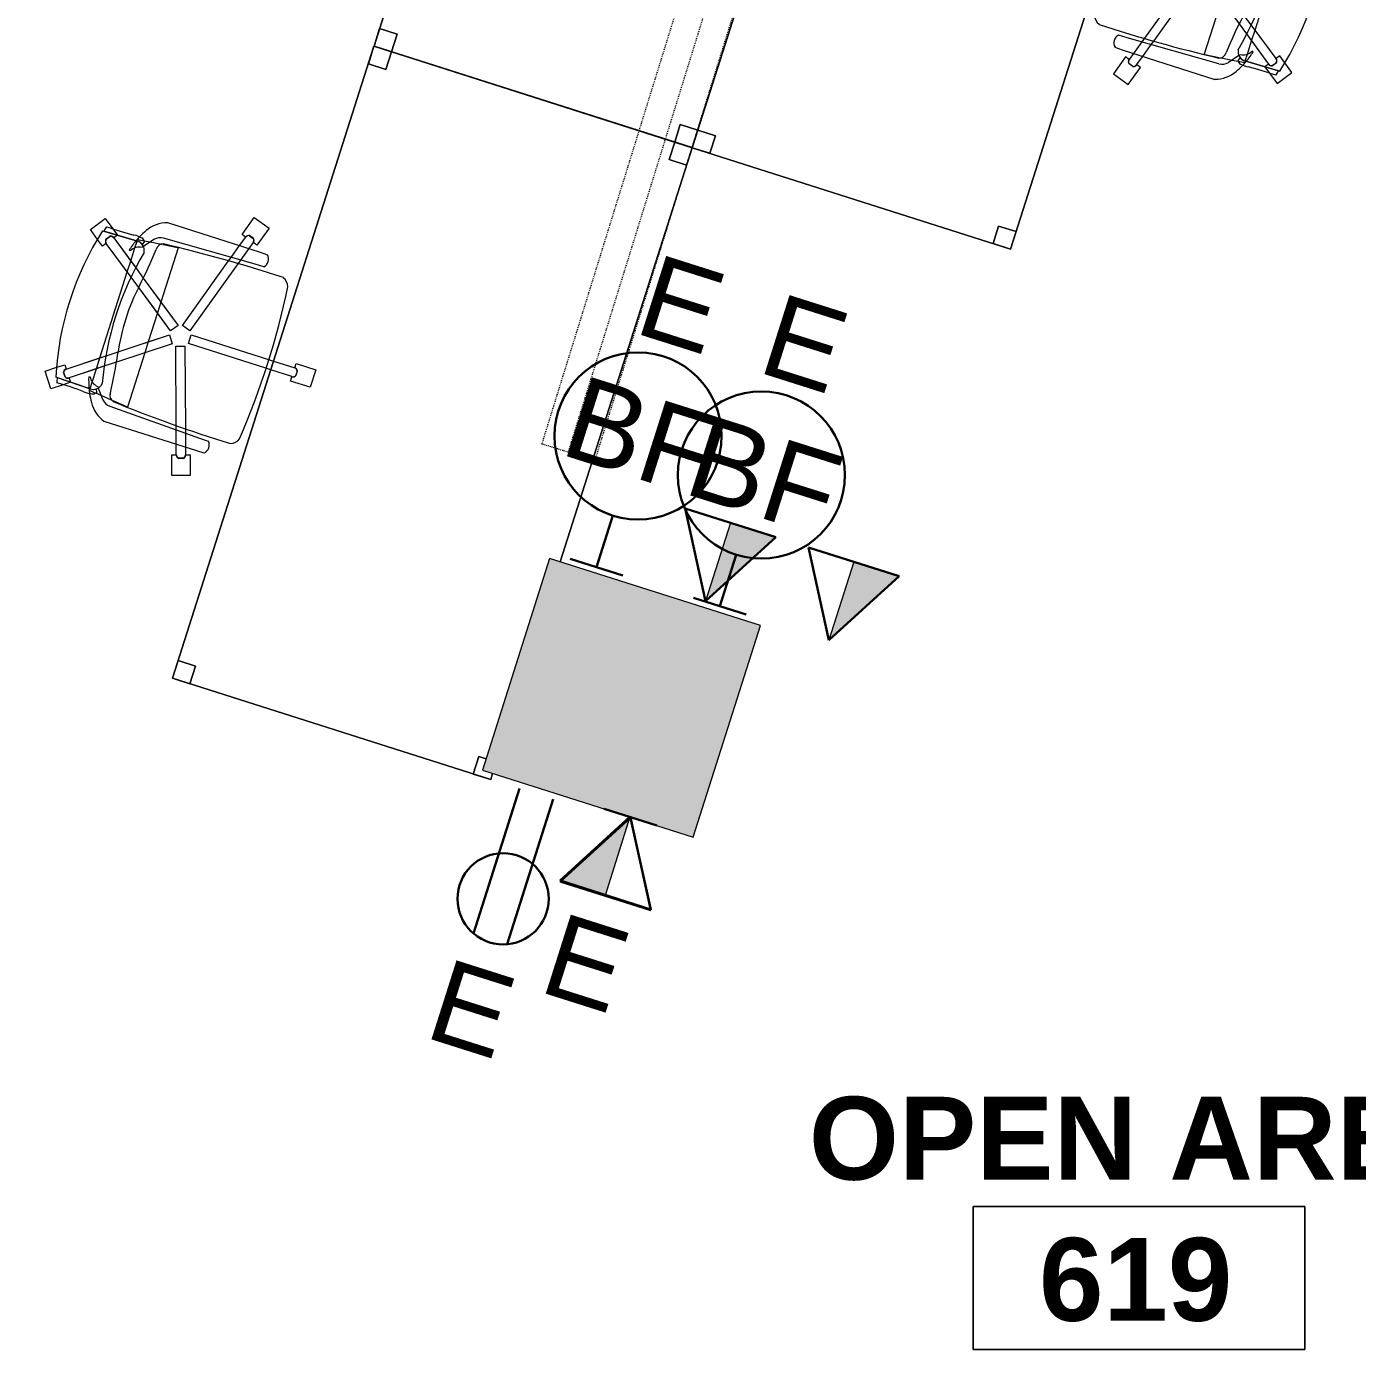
# Model space of a CAD drawing. Header units: inches. Extents: x 385 to 2249, y -1773 to -36.
# Drawn here: x 1867.7 to 2012.1, y -800.3 to -656.7 of the extents above; entities that cross this region are included whole.
import ezdxf

# ---------------------------------------------------------------- set-up
doc = ezdxf.new("R2010")
doc.units = ezdxf.units.IN
doc.header["$MEASUREMENT"] = 0
doc.linetypes.add('Dash 1_32_', pattern=[0.0625, 0.03125, -0.03125])
for name, color, linetype, lineweight in [('A-ANNO-NOTE', 131, 'Continuous', 30), ('A-AREA-IDEN', 2, 'Continuous', 9), ('A-COLS', 52, 'Continuous', 13), ('A-DETL', 90, 'Continuous', 9), ('I-FURN', 30, 'Continuous', 9)]:
    doc.layers.add(name, color=color, linetype=linetype, lineweight=lineweight)
doc.styles.add('Swis721 Lt BT', font='swissl.ttf', dxfattribs={"height": 9})
doc.styles.add('Swis721 Lt BT_B', font='', dxfattribs={"height": 9})
doc.styles.get('Swis721 Lt BT_B').set_extended_font_data('Swis721 Lt BT', bold=True)

# ---------------------------------------------------------------- blocks, each defined once
blk = doc.blocks.new('Columns 19 - Columns 4-5094956-Level 6 POWER _ SIGNAL')
at = {"layer": 'A-COLS', "lineweight": 9}
blk.add_hatch(color=7, dxfattribs=at).paths.add_polyline_path([(1401.62, -849.22), (1409.08, -826.28), (1386.23, -818.86), (1378.78, -841.8), (1401.51, -849.19)], flags=0)
at = {"layer": 'A-COLS', "color": 8, "lineweight": 20}
for p, q in [((1386.23, -818.86), (1378.78, -841.8)), ((1409.08, -826.28), (1386.23, -818.86)), ((1401.62, -849.22), (1409.08, -826.28)), ((1378.78, -841.8), (1401.62, -849.22))]:
    blk.add_line(p, q, dxfattribs=at)
blk = doc.blocks.new('Rectangular Table - Rectangular Table-V115-Level 6 POWER _ SIGNAL')
at = {"layer": 'I-FURN'}
for p, q in [((-34, 18.13), (-36, 18.13)), ((-36, 18.13), (-36, 16.13)), ((-36, 16.13), (-36, 18.13)), ((-36, 18.13), (-34, 18.13)), ((36, 18.13), (-36, 18.13)), ((-36, 18.13), (-36, -18.13)), ((-36, -18.13), (-36, 18.13)), ((-36, 18.13), (36, 18.13)), ((-34, 16.13), (-34, 18.13)), ((-34, 18.13), (-34, 16.13)), ((34, 18.13), (34, 16.13)), ((36, 18.13), (34, 18.13)), ((34, 18.13), (36, 18.13)), ((34, 16.13), (34, 18.13)), ((36, 16.13), (36, 18.13)), ((36, 18.13), (36, 16.13)), ((36, -18.13), (36, 18.13)), ((36, 18.13), (36, -18.13)), ((-36, 16.13), (-34, 16.13)), ((-34, 16.13), (-36, 16.13)), ((34, 16.13), (36, 16.13)), ((36, 16.13), (34, 16.13)), ((-34, -16.13), (-36, -16.13)), ((-36, -16.13), (-36, -18.13)), ((-36, -16.24), (-36, -16.13)), ((-36, -16.13), (-34, -16.13)), ((-36, -18.13), (-36, -16.24)), ((-34, -18.13), (-34, -16.13)), ((-34, -16.13), (-34, -18.13)), ((36, -16.13), (34, -16.13)), ((34, -16.13), (34, -18.13)), ((34, -18.13), (34, -16.13)), ((34, -16.13), (36, -16.13)), ((36, -18.13), (36, -16.13)), ((36, -16.13), (36, -18.13)), ((-36, -18.13), (-34, -18.13)), ((-34, -18.13), (-36, -18.13)), ((-36, -18.13), (36, -18.13)), ((36, -18.13), (-36, -18.13)), ((34, -18.13), (36, -18.13)), ((36, -18.13), (34, -18.13))]:
    blk.add_line(p, q, dxfattribs=at)
blk = doc.blocks.new('Rectangular Table - Rectangular Table-V116-Level 6 POWER _ SIGNAL')
at = {"layer": 'I-FURN'}
for p, q in [((-34, 18.13), (-36, 18.13)), ((-36, 18.13), (-36, 18.02)), ((-36, 18.02), (-36, 18.13)), ((-36, 18.13), (-34, 18.13)), ((36, 18.13), (-36, 18.13)), ((-36, 18.13), (-36, -18.13)), ((-36, 18.02), (-36, 18.13)), ((-36, 18.13), (36, 18.13)), ((-36, 18.02), (-36, 16.13)), ((-36, 16.13), (-36, 18.02)), ((-36, -18.13), (-36, 18.02)), ((-34, 16.13), (-34, 18.13)), ((-34, 18.13), (-34, 16.13)), ((34, 18.13), (34, 16.13)), ((36, 18.13), (34, 18.13)), ((34, 18.13), (36, 18.13)), ((34, 16.13), (34, 18.13)), ((36, 16.13), (36, 18.13)), ((36, 18.13), (36, 16.13)), ((36, -18.13), (36, 18.13)), ((36, 18.13), (36, -18.13)), ((-36, 16.13), (-34, 16.13)), ((-34, 16.13), (-36, 16.13)), ((34, 16.13), (36, 16.13)), ((36, 16.13), (34, 16.13)), ((-34, -16.13), (-36, -16.13)), ((-36, -16.13), (-36, -18.13)), ((-36, -16.24), (-36, -16.13)), ((-36, -16.13), (-34, -16.13)), ((-36, -18.13), (-36, -16.24)), ((-34, -18.13), (-34, -16.13)), ((-34, -16.13), (-34, -18.13)), ((36, -16.13), (34, -16.13)), ((34, -16.13), (34, -18.13)), ((34, -18.13), (34, -16.13)), ((34, -16.13), (36, -16.13)), ((36, -18.13), (36, -16.13)), ((36, -16.13), (36, -18.13)), ((-36, -18.13), (-34, -18.13)), ((-34, -18.13), (-36, -18.13)), ((-36, -18.13), (36, -18.13)), ((36, -18.13), (-36, -18.13)), ((34, -18.13), (36, -18.13)), ((36, -18.13), (34, -18.13))]:
    blk.add_line(p, q, dxfattribs=at)
blk = doc.blocks.new('F-Haworth_Chair_X99-Seminar - X99 Advanced Seminar Chair-V126-Level 6 POWER _ SIGNAL')
at = {"layer": 'I-FURN'}
for p, q in [((-8.08, 12.82), (-9.7, 11.65)), ((-8.08, 12.82), (-9.7, 11.65)), ((-9.7, 11.65), (-8.88, 10.52)), ((-9.7, 11.65), (-8.88, 10.52)), ((-7.29, 11.74), (-8.08, 12.82)), ((-7.29, 11.74), (-8.08, 12.82)), ((-6.76, 11), (-7.29, 11.74)), ((-6.76, 11), (-7.29, 11.74)), ((7.29, 11.74), (6.76, 11)), ((7.29, 11.74), (6.76, 11)), ((8.08, 12.82), (7.29, 11.74)), ((8.08, 12.82), (7.29, 11.74)), ((9.7, 11.65), (8.08, 12.82)), ((9.7, 11.65), (8.08, 12.82)), ((8.88, 10.52), (9.7, 11.65)), ((8.88, 10.52), (9.7, 11.65)), ((-8.88, 10.52), (-8.38, 9.83)), ((-8.88, 10.52), (-8.38, 9.83)), ((-8.34, 11.52), (-8.42, 7.57)), ((-8.42, 7.57), (-8.34, 11.37)), ((-8.38, 9.83), (-7.99, 10.11)), ((-8.38, 9.83), (-7.99, 10.11)), ((-8, 10.58), (-7.59, 10.88)), ((-8, 10.58), (-7.59, 10.88)), ((-7.59, 10.87), (-7.99, 10.57)), ((-7.59, 10.87), (-7.99, 10.57)), ((-7.97, 10.12), (-6.14, 7.6)), ((-7.97, 10.12), (-5.57, 6.82)), ((-4.9, 7.6), (-7.16, 10.71)), ((-4.47, 7.01), (-7.16, 10.71)), ((-7.15, 10.72), (-6.76, 11)), ((-7.15, 10.72), (-6.76, 11)), ((7.16, 10.71), (4.47, 7.01)), ((7.16, 10.71), (4.9, 7.6)), ((5.57, 6.82), (7.97, 10.12)), ((6.14, 7.6), (7.97, 10.12)), ((6.76, 11), (7.15, 10.72)), ((6.76, 11), (7.15, 10.72)), ((7.59, 10.88), (8, 10.58)), ((7.59, 10.88), (8, 10.58)), ((7.99, 10.57), (7.59, 10.87)), ((7.99, 10.57), (7.59, 10.87)), ((7.99, 10.11), (8.38, 9.83)), ((7.99, 10.11), (8.38, 9.83)), ((8.42, 7.57), (8.34, 11.52)), ((8.34, 11.37), (8.42, 7.57)), ((8.38, 9.83), (8.88, 10.52)), ((8.38, 9.83), (8.88, 10.52)), ((-8.62, 7.42), (-8.68, 6.91)), ((-8.6, 7.6), (-8.62, 7.43)), ((-8.49, 7.6), (-8.56, 7.6)), ((-7.65, 7.6), (-8.4, 7.6)), ((-6.14, 7.6), (-7.65, 7.6)), ((-7.18, 7.99), (-7.21, 8.13)), ((-4.9, 7.6), (-6.14, 7.6)), ((-6.14, 7.6), (-5.57, 6.82)), ((4.9, 7.6), (-4.9, 7.6)), ((-4.47, 7.01), (-4.9, 7.6)), ((4.9, 7.6), (4.47, 7.01)), ((6.14, 7.6), (4.9, 7.6)), ((5.57, 6.82), (6.14, 7.6)), ((7.65, 7.6), (6.14, 7.6)), ((7.21, 8.13), (7.18, 7.99)), ((8.4, 7.6), (7.65, 7.6)), ((8.56, 7.6), (8.49, 7.6)), ((8.62, 7.43), (8.6, 7.6)), ((8.68, 6.87), (8.62, 7.42)), ((-9.13, 5.92), (-8.07, 6.77)), ((-8.75, 6.22), (-8.88, 4.99)), ((-8.68, 6.87), (-8.75, 6.22)), ((-8.61, 6.81), (-8.23, 6.95)), ((-8.07, 6.77), (-7.95, 6.87)), ((-5.57, 6.82), (-4.79, 5.75)), ((-5.57, 6.82), (-4.79, 5.75)), ((-3.68, 5.91), (-4.47, 7.01)), ((-3.68, 5.91), (-4.47, 7.01)), ((-1.65, 3.12), (-3.68, 5.91)), ((-0.23, 1.17), (-3.68, 5.91)), ((3.68, 5.91), (0.23, 1.17)), ((3.68, 5.91), (1.65, 3.12)), ((4.47, 7.01), (3.68, 5.91)), ((4.47, 7.01), (3.68, 5.91)), ((4.79, 5.75), (5.57, 6.82)), ((4.79, 5.75), (5.57, 6.82)), ((7.95, 6.87), (8.07, 6.77)), ((8.07, 6.77), (9.13, 5.92)), ((8.23, 6.95), (8.61, 6.81)), ((8.75, 6.22), (8.68, 6.87)), ((8.88, 4.99), (8.75, 6.22)), ((-11.32, 5.06), (-11.32, -5.48)), ((-9.92, -5.36), (-9.57, 4.97)), ((-8.9, 4.8), (-9.07, 3.2)), ((-8.88, 4.99), (-8.89, 4.91)), ((-4.79, 5.75), (-2.89, 3.12)), ((-4.79, 5.75), (-1.04, 0.58)), ((1.04, 0.58), (4.79, 5.75)), ((2.89, 3.12), (4.79, 5.75)), ((8.89, 4.91), (8.88, 4.99)), ((9.07, 3.2), (8.9, 4.8)), ((9.57, 4.97), (9.92, -5.36)), ((11.32, -5.48), (11.32, 5.06)), ((-9.07, 3.2), (-9.07, 3.12)), ((-9.07, 3.12), (-2.89, 3.12)), ((-2.89, 3.12), (-1.65, 3.12)), ((-2.89, 3.12), (-1.04, 0.58)), ((-1.65, 3.12), (1.65, 3.12)), ((-0.23, 1.17), (-1.65, 3.12)), ((1.65, 3.12), (0.23, 1.17)), ((1.04, 0.58), (2.89, 3.12)), ((1.65, 3.12), (2.89, 3.12)), ((2.89, 3.12), (9.07, 3.12)), ((9.07, 3.12), (9.07, 3.2)), ((-1.18, 0.14), (-9.37, -2.52)), ((-1.18, 0.14), (-9.37, -2.52)), ((-0.87, -0.81), (-1.18, 0.14)), ((-0.87, -0.81), (-1.18, 0.14)), ((-1.04, 0.58), (-0.23, 1.17)), ((-1.04, 0.58), (-0.23, 1.17)), ((0.23, 1.17), (1.04, 0.58)), ((0.23, 1.17), (1.04, 0.58)), ((1.18, 0.14), (0.87, -0.81)), ((1.18, 0.14), (0.87, -0.81)), ((9.37, -2.52), (1.18, 0.14)), ((9.37, -2.52), (1.18, 0.14)), ((-9.38, -3.57), (-0.87, -0.81)), ((-9.38, -3.57), (-0.87, -0.81)), ((-0.5, -1.08), (-0.5, -9.91)), ((0.5, -1.08), (-0.5, -1.08)), ((-0.5, -1.08), (-0.5, -9.91)), ((0.5, -1.08), (-0.5, -1.08)), ((0.5, -9.91), (0.5, -1.08)), ((0.5, -9.91), (0.5, -1.08)), ((0.87, -0.81), (9.38, -3.57)), ((0.87, -0.81), (9.38, -3.57)), ((-9.83, -2.67), (-11.32, -3.15)), ((-9.83, -2.67), (-11.32, -3.15)), ((-9.37, -2.52), (-9.83, -2.67)), ((-9.37, -2.52), (-9.83, -2.67)), ((9.83, -2.67), (9.37, -2.52)), ((9.83, -2.67), (9.37, -2.52)), ((11.32, -3.15), (9.83, -2.67)), ((11.32, -3.15), (9.83, -2.67)), ((-12.55, -3.03), (-14.69, -3.72)), ((-12.55, -3.03), (-14.69, -3.72)), ((-14.69, -3.72), (-14.08, -5.62)), ((-14.69, -3.72), (-14.08, -5.62)), ((-12.53, -4.34), (-12.69, -3.85)), ((-12.53, -4.34), (-12.69, -3.85)), ((-12.68, -3.86), (-12.52, -4.33)), ((-12.68, -3.86), (-12.52, -4.33)), ((-12.4, -3.49), (-12.55, -3.03)), ((-12.4, -3.49), (-12.55, -3.03)), ((-11.32, -3.15), (-12.4, -3.5)), ((-11.32, -3.15), (-12.4, -3.5)), ((-12.09, -4.45), (-11.32, -4.21)), ((-12.09, -4.45), (-11.32, -4.21)), ((-11.32, -4.21), (-9.86, -3.73)), ((-11.32, -4.21), (-9.86, -3.73)), ((-9.86, -3.73), (-9.38, -3.57)), ((-9.86, -3.73), (-9.38, -3.57)), ((9.38, -3.57), (9.86, -3.73)), ((9.38, -3.57), (9.86, -3.73)), ((9.86, -3.73), (11.32, -4.21)), ((9.86, -3.73), (11.32, -4.21)), ((12.4, -3.5), (11.32, -3.15)), ((12.4, -3.5), (11.32, -3.15)), ((11.32, -4.21), (12.09, -4.45)), ((11.32, -4.21), (12.09, -4.45)), ((12.55, -3.03), (12.4, -3.49)), ((12.55, -3.03), (12.4, -3.49)), ((12.52, -4.33), (12.68, -3.86)), ((12.52, -4.33), (12.68, -3.86)), ((12.69, -3.85), (12.53, -4.34)), ((12.69, -3.85), (12.53, -4.34)), ((14.69, -3.72), (12.55, -3.03)), ((14.69, -3.72), (12.55, -3.03)), ((14.08, -5.62), (14.69, -3.72)), ((14.08, -5.62), (14.69, -3.72)), ((-14.08, -5.62), (-11.94, -4.93)), ((-14.08, -5.62), (-11.94, -4.93)), ((-11.94, -4.93), (-12.09, -4.47)), ((-11.94, -4.93), (-12.09, -4.47)), ((-11.32, -5.48), (-11.3, -6.32)), ((-9.92, -6.36), (-9.92, -5.36)), ((9.92, -5.36), (9.92, -6.36)), ((11.3, -6.32), (11.32, -5.48)), ((12.09, -4.47), (11.94, -4.93)), ((12.09, -4.47), (11.94, -4.93)), ((11.94, -4.93), (14.08, -5.62)), ((11.94, -4.93), (14.08, -5.62)), ((-0.5, -9.91), (-0.5, -10.46)), ((-0.5, -9.91), (-0.5, -10.46)), ((0.5, -10.46), (0.5, -9.91)), ((0.5, -10.46), (0.5, -9.91)), ((-0.5, -10.46), (-0.5, -12.88)), ((-0.5, -10.46), (-0.5, -12.88)), ((0.5, -12.88), (0.5, -10.46)), ((0.5, -12.88), (0.5, -10.46)), ((-0.52, -12.88), (-1, -12.88)), ((-1, -12.88), (-1, -15.13)), ((-0.52, -12.88), (-1, -12.88)), ((-1, -12.88), (-1, -15.13)), ((1, -12.88), (0.52, -12.88)), ((1, -12.88), (0.52, -12.88)), ((1, -15.13), (1, -12.88)), ((1, -15.13), (1, -12.88)), ((0.26, -13.26), (-0.26, -13.26)), ((0.26, -13.26), (-0.26, -13.26)), ((-0.25, -13.25), (0.25, -13.25)), ((-0.25, -13.25), (0.25, -13.25)), ((-1, -15.13), (1, -15.13)), ((-1, -15.13), (1, -15.13))]:
    blk.add_line(p, q, dxfattribs=at)
for centre, radius, start, end in [((0, -20.29), 32.89, 75.3075, 104.696), ((-36.06, 10.03), 27.2, 355.9857, 2.5118), ((0, -20.73), 33.17, 104.5766, 105.5522), ((-7.66, 10.36), 0.407, 147.1651, 216.8349), ((-7.66, 10.36), 0.407, 161.0991, 216.8349), ((-7.66, 10.36), 0.407, 147.1651, 161.0991), ((-7.64, 10.36), 0.406, 148.6199, 216), ((-7.64, 10.36), 0.406, 148.6199, 216), ((-7.48, 10.49), 0.407, 63.033, 104.8349), ((-7.48, 10.49), 0.407, 35.1651, 104.8349), ((-7.49, 10.47), 0.406, 36, 103.3801), ((-7.49, 10.47), 0.406, 36, 103.3801), ((-7.48, 10.49), 0.407, 49.0991, 63.033), ((-7.48, 10.49), 0.407, 35.1651, 49.0991), ((7.48, 10.49), 0.407, 75.1651, 144.8349), ((7.48, 10.49), 0.407, 130.9009, 144.8349), ((7.49, 10.47), 0.406, 76.6199, 144), ((7.49, 10.47), 0.406, 130.524, 144), ((7.48, 10.49), 0.407, 116.967, 130.9009), ((7.49, 10.47), 0.406, 117.0479, 130.524), ((7.48, 10.49), 0.407, 75.1651, 116.967), ((7.49, 10.47), 0.406, 76.6199, 117.0479), ((7.64, 10.36), 0.406, 324, 31.3801), ((7.64, 10.36), 0.406, 324, 17.9041), ((7.66, 10.36), 0.407, 323.1651, 32.8349), ((7.66, 10.36), 0.407, 323.1651, 32.8349), ((7.64, 10.36), 0.406, 17.9041, 31.3801), ((0, -20.73), 33.17, 74.4478, 75.4234), ((36.06, 10.03), 27.2, 177.4882, 184.0143), ((-4.71, -1.15), 9.61, 116.0036, 121.9522), ((-5.2, 7.86), 3.74, 175.9857, 189.9064), ((-4.71, -1.15), 9.61, 113.5094, 116.0036), ((-4.71, -1.15), 9.61, 112.927, 113.3607), ((-4.71, -1.15), 9.61, 105.0666, 112.7369), ((-7.37, 7.55), 1.05, 178.8214, 214.7998), ((-7.37, 7.55), 1.05, 178.8214, 264.0446), ((-6.55, 6.76), 1.38, 147.5752, 174.9122), ((-6.55, 6.76), 1.38, 117.0503, 145.9813), ((0, -26.49), 33.83, 77.2285, 102.7715), ((6.55, 6.76), 1.38, 34.0187, 62.9497), ((4.71, -1.15), 9.61, 67.2631, 74.9334), ((7.37, 7.55), 1.05, 275.9554, 1.1786), ((6.55, 6.76), 1.38, 5.0878, 32.4248), ((7.37, 7.55), 1.05, 325.2002, 1.1786), ((4.71, -1.15), 9.61, 66.6393, 67.073), ((4.71, -1.15), 9.61, 63.9964, 66.4906), ((5.2, 7.86), 3.74, 350.0936, 4.0143), ((4.71, -1.15), 9.61, 58.0478, 63.9964), ((-7.87, 3.92), 3.63, 121.9522, 161.8211), ((-8.18, 4.9), 1.39, 132.8922, 177.1987), ((-8.28, 7.33), 0.613, 189.9064, 237.4573), ((-11.32, 48.08), 42.84, 274.2301, 280.0233), ((0, -15.97), 22.19, 79.9767, 100.0233), ((11.32, 48.08), 42.84, 259.9767, 265.7699), ((8.28, 7.33), 0.613, 302.5427, 350.0936), ((8.18, 4.9), 1.39, 2.8013, 47.1078), ((7.87, 3.92), 3.63, 18.1789, 58.0478), ((144.06, -7.32), 153.52, 175.4787, 180.5251), ((-8.24, 4.59), 0.763, 84.2338, 165.7662), ((8.24, 4.59), 0.763, 14.2338, 95.7662), ((-144.06, -7.32), 153.52, 359.4749, 4.5213), ((-12.28, -3.88), 0.407, 107.1651, 176.8349), ((-12.28, -3.88), 0.407, 107.1651, 176.8349), ((-12.27, -3.89), 0.406, 108, 175.3801), ((-12.27, -3.89), 0.406, 161.9041, 175.3801), ((-12.27, -3.89), 0.406, 121.476, 161.9041), ((-12.22, -4.07), 0.406, 220.6199, 274.524), ((-12.22, -4.07), 0.406, 220.6199, 288), ((-12.27, -3.89), 0.406, 108, 121.476), ((12.22, -4.07), 0.406, 252, 319.3801), ((12.28, -3.88), 0.407, 3.1651, 72.8349), ((12.28, -3.88), 0.407, 3.1651, 72.8349), ((12.27, -3.89), 0.406, 45.0479, 72), ((12.27, -3.89), 0.406, 4.6199, 72), ((12.22, -4.07), 0.406, 305.9041, 319.3801), ((12.27, -3.89), 0.406, 4.6199, 45.0479), ((-12.22, -4.09), 0.407, 219.1651, 288.8349), ((-12.22, -4.09), 0.407, 219.1651, 288.8349), ((-12.22, -4.07), 0.406, 274.524, 288), ((12.22, -4.09), 0.407, 251.1651, 320.8349), ((12.22, -4.09), 0.407, 251.1651, 320.8349), ((12.22, -4.07), 0.406, 252, 265.476), ((12.22, -4.07), 0.406, 265.476, 305.9041), ((-10.58, -5.68), 0.956, 221.8901, 314.1099), ((10.58, -5.68), 0.956, 225.8901, 318.1099), ((-8.21, -8.28), 1.31, 200.0433, 249.9567), ((0, 75.01), 84.96, 264.1475, 275.8525), ((8.21, -8.28), 1.31, 290.0433, 339.9567), ((-0.11, -12.88), 0.407, 179.1651, 248.8349), ((-0.11, -12.88), 0.407, 179.1651, 248.8349), ((-0.09, -12.88), 0.406, 180, 193.476), ((-0.09, -12.88), 0.406, 180, 247.3801), ((-0.09, -12.88), 0.406, 193.476, 233.9041), ((0.09, -12.88), 0.406, 292.6199, 360), ((0.11, -12.88), 0.407, 291.1651, 0.8349), ((0.11, -12.88), 0.407, 291.1651, 0.8349), ((0.09, -12.88), 0.406, 306.0959, 346.524), ((0.09, -12.88), 0.406, 346.524, 360), ((-0.09, -12.88), 0.406, 233.9041, 247.3801), ((0.09, -12.88), 0.406, 292.6199, 306.0959)]:
    blk.add_arc(centre, radius, start, end, dxfattribs=at)
blk = doc.blocks.new('Rectangular Table - Rectangular Table-V127-Level 6 POWER _ SIGNAL')
at = {"layer": 'I-FURN'}
for p, q in [((-34, 18.13), (-36, 18.13)), ((-36, 18.13), (-36, 16.13)), ((-36, 16.13), (-36, 18.13)), ((-36, 18.13), (-34, 18.13)), ((11.19, 18.13), (-36, 18.13)), ((-36, 18.13), (-36, -18.13)), ((-36, -18.13), (-36, 18.13)), ((-36, 18.13), (11.19, 18.13)), ((-34, 16.13), (-34, 18.13)), ((-34, 18.13), (-34, 16.13)), ((36, 18.13), (35.31, 18.13)), ((35.31, 18.13), (36, 18.13)), ((36, 18.13), (35.31, 18.13)), ((35.31, 18.13), (36, 18.13)), ((36, 16.13), (36, 18.13)), ((36, 18.13), (36, 16.13)), ((36, -18.13), (36, 18.13)), ((36, 18.13), (36, -18.13)), ((-36, 16.13), (-34, 16.13)), ((-34, 16.13), (-36, 16.13)), ((34, 16.96), (34, 16.13)), ((34, 16.13), (34, 16.96)), ((34, 16.13), (36, 16.13)), ((36, 16.13), (34, 16.13)), ((-34, -16.13), (-36, -16.13)), ((-36, -16.13), (-36, -18.13)), ((-36, -18.13), (-36, -16.13)), ((-36, -16.13), (-34, -16.13)), ((-34, -18.13), (-34, -16.13)), ((-34, -16.13), (-34, -18.13)), ((36, -16.13), (34, -16.13)), ((34, -16.13), (34, -18.13)), ((34, -18.13), (34, -16.13)), ((34, -16.13), (36, -16.13)), ((36, -18.13), (36, -16.13)), ((36, -16.13), (36, -18.13)), ((-36, -18.13), (-34, -18.13)), ((-34, -18.13), (-36, -18.13)), ((-36, -18.13), (36, -18.13)), ((36, -18.13), (-36, -18.13)), ((34, -18.13), (36, -18.13)), ((36, -18.13), (34, -18.13))]:
    blk.add_line(p, q, dxfattribs=at)
blk = doc.blocks.new('F-Haworth_Chair_X99-Seminar - X99 Advanced Seminar Chair-V128-Level 6 POWER _ SIGNAL')
at = {"layer": 'I-FURN'}
for p, q in [((-1, 15.13), (1, 15.13)), ((-1, 12.88), (-1, 15.13)), ((-1, 15.13), (1, 15.13)), ((-1, 12.88), (-1, 15.13)), ((1, 15.13), (1, 12.88)), ((1, 15.13), (1, 12.88)), ((0.26, 13.26), (-0.26, 13.26)), ((0.26, 13.26), (-0.26, 13.26)), ((-0.25, 13.25), (0.25, 13.25)), ((-0.25, 13.25), (0.25, 13.25)), ((-0.52, 12.88), (-1, 12.88)), ((-0.52, 12.88), (-1, 12.88)), ((-0.5, 10.46), (-0.5, 12.88)), ((-0.5, 10.46), (-0.5, 12.88)), ((0.5, 12.88), (0.5, 10.46)), ((0.5, 12.88), (0.5, 10.46)), ((1, 12.88), (0.52, 12.88)), ((1, 12.88), (0.52, 12.88)), ((-0.5, 9.91), (-0.5, 10.46)), ((-0.5, 9.91), (-0.5, 10.46)), ((0.5, 10.46), (0.5, 9.91)), ((0.5, 10.46), (0.5, 9.91)), ((-0.5, 1.08), (-0.5, 9.91)), ((-0.5, 1.08), (-0.5, 9.91)), ((0.5, 9.91), (0.5, 1.08)), ((0.5, 9.91), (0.5, 1.08)), ((-11.32, 5.48), (-11.3, 6.32)), ((-9.92, 6.36), (-9.92, 5.36)), ((9.92, 5.36), (9.92, 6.36)), ((11.3, 6.32), (11.32, 5.48)), ((-14.69, 3.72), (-14.08, 5.62)), ((-14.69, 3.72), (-14.08, 5.62)), ((-14.08, 5.62), (-11.94, 4.93)), ((-14.08, 5.62), (-11.94, 4.93)), ((-12.53, 4.34), (-12.69, 3.85)), ((-12.53, 4.34), (-12.69, 3.85)), ((-11.94, 4.93), (-12.09, 4.47)), ((-11.94, 4.93), (-12.09, 4.47)), ((-12.09, 4.45), (-11.32, 4.21)), ((-12.09, 4.45), (-11.32, 4.21)), ((-11.32, -5.06), (-11.32, 5.48)), ((-9.92, 5.36), (-9.57, -4.97)), ((9.57, -4.97), (9.92, 5.36)), ((11.32, 5.48), (11.32, -5.06)), ((11.32, 4.21), (12.09, 4.45)), ((11.32, 4.21), (12.09, 4.45)), ((11.94, 4.93), (14.08, 5.62)), ((11.94, 4.93), (14.08, 5.62)), ((12.09, 4.47), (11.94, 4.93)), ((12.09, 4.47), (11.94, 4.93)), ((12.69, 3.85), (12.53, 4.34)), ((12.69, 3.85), (12.53, 4.34)), ((14.08, 5.62), (14.69, 3.72)), ((14.08, 5.62), (14.69, 3.72)), ((-12.55, 3.03), (-14.69, 3.72)), ((-12.55, 3.03), (-14.69, 3.72)), ((-12.68, 3.86), (-12.52, 4.33)), ((-12.68, 3.86), (-12.52, 4.33)), ((-12.4, 3.49), (-12.55, 3.03)), ((-12.4, 3.49), (-12.55, 3.03)), ((-11.32, 3.15), (-12.4, 3.5)), ((-11.32, 3.15), (-12.4, 3.5)), ((-11.32, 4.21), (-9.86, 3.73)), ((-11.32, 4.21), (-9.86, 3.73)), ((-9.83, 2.67), (-11.32, 3.15)), ((-9.83, 2.67), (-11.32, 3.15)), ((-9.86, 3.73), (-9.38, 3.57)), ((-9.86, 3.73), (-9.38, 3.57)), ((-9.38, 3.57), (-0.87, 0.81)), ((-9.38, 3.57), (-0.87, 0.81)), ((0.87, 0.81), (9.38, 3.57)), ((0.87, 0.81), (9.38, 3.57)), ((9.38, 3.57), (9.86, 3.73)), ((9.38, 3.57), (9.86, 3.73)), ((11.32, 3.15), (9.83, 2.67)), ((11.32, 3.15), (9.83, 2.67)), ((9.86, 3.73), (11.32, 4.21)), ((9.86, 3.73), (11.32, 4.21)), ((12.4, 3.5), (11.32, 3.15)), ((12.4, 3.5), (11.32, 3.15)), ((12.55, 3.03), (12.4, 3.49)), ((12.55, 3.03), (12.4, 3.49)), ((12.52, 4.33), (12.68, 3.86)), ((12.52, 4.33), (12.68, 3.86)), ((14.69, 3.72), (12.55, 3.03)), ((14.69, 3.72), (12.55, 3.03)), ((-9.37, 2.52), (-9.83, 2.67)), ((-9.37, 2.52), (-9.83, 2.67)), ((-1.18, -0.14), (-9.37, 2.52)), ((-1.18, -0.14), (-9.37, 2.52)), ((9.37, 2.52), (1.18, -0.14)), ((9.37, 2.52), (1.18, -0.14)), ((9.83, 2.67), (9.37, 2.52)), ((9.83, 2.67), (9.37, 2.52)), ((-0.87, 0.81), (-1.18, -0.14)), ((-0.87, 0.81), (-1.18, -0.14)), ((0.5, 1.08), (-0.5, 1.08)), ((0.5, 1.08), (-0.5, 1.08)), ((1.18, -0.14), (0.87, 0.81)), ((1.18, -0.14), (0.87, 0.81)), ((-4.79, -5.75), (-1.04, -0.58)), ((-0.23, -1.17), (-3.68, -5.91)), ((-2.89, -3.12), (-1.04, -0.58)), ((-0.23, -1.17), (-1.65, -3.12)), ((-1.04, -0.58), (-0.23, -1.17)), ((-1.04, -0.58), (-0.23, -1.17)), ((0.23, -1.17), (1.04, -0.58)), ((0.23, -1.17), (1.04, -0.58)), ((1.65, -3.12), (0.23, -1.17)), ((3.68, -5.91), (0.23, -1.17)), ((1.04, -0.58), (2.89, -3.12)), ((1.04, -0.58), (4.79, -5.75)), ((-9.07, -3.12), (-2.89, -3.12)), ((-9.07, -3.2), (-9.07, -3.12)), ((-8.9, -4.8), (-9.07, -3.2)), ((-4.79, -5.75), (-2.89, -3.12)), ((-1.65, -3.12), (-3.68, -5.91)), ((-2.89, -3.12), (-1.65, -3.12)), ((-1.65, -3.12), (1.65, -3.12)), ((1.65, -3.12), (2.89, -3.12)), ((3.68, -5.91), (1.65, -3.12)), ((2.89, -3.12), (9.07, -3.12)), ((2.89, -3.12), (4.79, -5.75)), ((9.07, -3.2), (8.9, -4.8)), ((9.07, -3.12), (9.07, -3.2)), ((-8.88, -4.99), (-8.89, -4.91)), ((-8.75, -6.22), (-8.88, -4.99)), ((-5.57, -6.82), (-4.79, -5.75)), ((-5.57, -6.82), (-4.79, -5.75)), ((4.79, -5.75), (5.57, -6.82)), ((4.79, -5.75), (5.57, -6.82)), ((8.88, -4.99), (8.75, -6.22)), ((8.89, -4.91), (8.88, -4.99)), ((-9.13, -5.92), (-8.07, -6.77)), ((-8.68, -6.87), (-8.75, -6.22)), ((-8.62, -7.42), (-8.68, -6.87)), ((-8.61, -6.81), (-8.23, -6.95)), ((-8.07, -6.77), (-7.95, -6.87)), ((-7.97, -10.12), (-5.57, -6.82)), ((-4.47, -7.01), (-7.16, -10.71)), ((-6.14, -7.6), (-5.57, -6.82)), ((-4.47, -7.01), (-4.9, -7.6)), ((-3.68, -5.91), (-4.47, -7.01)), ((-3.68, -5.91), (-4.47, -7.01)), ((4.47, -7.01), (3.68, -5.91)), ((4.47, -7.01), (3.68, -5.91)), ((4.9, -7.6), (4.47, -7.01)), ((7.16, -10.71), (4.47, -7.01)), ((5.57, -6.82), (6.14, -7.6)), ((5.57, -6.82), (7.97, -10.12)), ((7.95, -6.87), (8.07, -6.77)), ((8.07, -6.77), (9.13, -5.92)), ((8.23, -6.95), (8.61, -6.81)), ((8.68, -6.91), (8.62, -7.42)), ((8.75, -6.22), (8.68, -6.87)), ((-8.6, -7.6), (-8.62, -7.43)), ((-8.49, -7.6), (-8.56, -7.6)), ((-8.42, -7.57), (-8.34, -11.37)), ((-8.34, -11.52), (-8.42, -7.57)), ((-7.65, -7.6), (-8.4, -7.6)), ((-7.97, -10.12), (-6.14, -7.6)), ((-6.14, -7.6), (-7.65, -7.6)), ((-7.18, -7.99), (-7.21, -8.13)), ((-4.9, -7.6), (-7.16, -10.71)), ((-4.9, -7.6), (-6.14, -7.6)), ((4.9, -7.6), (-4.9, -7.6)), ((6.14, -7.6), (4.9, -7.6)), ((7.16, -10.71), (4.9, -7.6)), ((7.65, -7.6), (6.14, -7.6)), ((6.14, -7.6), (7.97, -10.12)), ((7.21, -8.13), (7.18, -7.99)), ((8.4, -7.6), (7.65, -7.6)), ((8.34, -11.37), (8.42, -7.57)), ((8.42, -7.57), (8.34, -11.52)), ((8.56, -7.6), (8.49, -7.6)), ((8.62, -7.43), (8.6, -7.6)), ((-8.88, -10.52), (-8.38, -9.83)), ((-8.88, -10.52), (-8.38, -9.83)), ((-8.38, -9.83), (-7.99, -10.11)), ((-8.38, -9.83), (-7.99, -10.11)), ((7.99, -10.11), (8.38, -9.83)), ((7.99, -10.11), (8.38, -9.83)), ((8.38, -9.83), (8.88, -10.52)), ((8.38, -9.83), (8.88, -10.52)), ((-9.7, -11.65), (-8.88, -10.52)), ((-9.7, -11.65), (-8.88, -10.52)), ((-8, -10.58), (-7.59, -10.88)), ((-8, -10.58), (-7.59, -10.88)), ((-7.59, -10.87), (-7.99, -10.57)), ((-7.59, -10.87), (-7.99, -10.57)), ((-6.76, -11), (-7.29, -11.74)), ((-6.76, -11), (-7.29, -11.74)), ((-7.15, -10.72), (-6.76, -11)), ((-7.15, -10.72), (-6.76, -11)), ((6.76, -11), (7.15, -10.72)), ((6.76, -11), (7.15, -10.72)), ((7.29, -11.74), (6.76, -11)), ((7.29, -11.74), (6.76, -11)), ((7.99, -10.57), (7.59, -10.87)), ((7.99, -10.57), (7.59, -10.87)), ((7.59, -10.88), (8, -10.58)), ((7.59, -10.88), (8, -10.58)), ((8.88, -10.52), (9.7, -11.65)), ((8.88, -10.52), (9.7, -11.65)), ((-8.08, -12.82), (-9.7, -11.65)), ((-8.08, -12.82), (-9.7, -11.65)), ((-7.29, -11.74), (-8.08, -12.82)), ((-7.29, -11.74), (-8.08, -12.82)), ((8.08, -12.82), (7.29, -11.74)), ((8.08, -12.82), (7.29, -11.74)), ((9.7, -11.65), (8.08, -12.82)), ((9.7, -11.65), (8.08, -12.82))]:
    blk.add_line(p, q, dxfattribs=at)
for centre, radius, start, end in [((-0.11, 12.88), 0.407, 111.1651, 180.8349), ((-0.11, 12.88), 0.407, 152.967, 166.9009), ((-0.09, 12.88), 0.406, 112.6199, 180), ((-0.09, 12.88), 0.406, 126.0959, 166.524), ((-0.11, 12.88), 0.407, 139.033, 152.967), ((-0.11, 12.88), 0.407, 111.1651, 139.033), ((-0.09, 12.88), 0.406, 112.6199, 126.0959), ((0.09, 12.88), 0.406, 53.9041, 67.3801), ((0.09, 12.88), 0.406, 0, 67.3801), ((0.11, 12.88), 0.407, 27.033, 68.8349), ((0.11, 12.88), 0.407, 359.1651, 68.8349), ((0.09, 12.88), 0.406, 0, 53.9041), ((0.11, 12.88), 0.407, 13.0991, 27.033), ((-0.11, 12.88), 0.407, 166.9009, 180.8349), ((-0.09, 12.88), 0.406, 166.524, 180), ((0.11, 12.88), 0.407, 359.1651, 13.0991), ((-8.21, 8.28), 1.31, 110.0433, 159.9567), ((144.06, 7.32), 153.52, 179.4749, 184.5213), ((0, -75.01), 84.96, 84.1475, 95.8525), ((8.21, 8.28), 1.31, 20.0433, 69.9567), ((-144.06, 7.32), 153.52, 355.4787, 0.5251), ((-10.58, 5.68), 0.956, 45.8901, 138.1099), ((10.58, 5.68), 0.956, 41.8901, 134.1099), ((-12.22, 4.09), 0.407, 71.1651, 140.8349), ((-12.22, 4.09), 0.407, 71.1651, 140.8349), ((-12.22, 4.07), 0.406, 85.476, 139.3801), ((-12.22, 4.07), 0.406, 72, 139.3801), ((-12.22, 4.07), 0.406, 72, 85.476), ((12.22, 4.09), 0.407, 39.1651, 108.8349), ((12.22, 4.09), 0.407, 39.1651, 108.8349), ((12.22, 4.07), 0.406, 81.0479, 108), ((12.22, 4.07), 0.406, 40.6199, 108), ((12.22, 4.07), 0.406, 40.6199, 81.0479), ((-12.28, 3.88), 0.407, 183.1651, 252.8349), ((-12.28, 3.88), 0.407, 183.1651, 252.8349), ((-12.27, 3.89), 0.406, 184.6199, 198.0959), ((-12.27, 3.89), 0.406, 184.6199, 252), ((-12.27, 3.89), 0.406, 198.0959, 238.524), ((-12.27, 3.89), 0.406, 238.524, 252), ((12.27, 3.89), 0.406, 288, 355.3801), ((12.28, 3.88), 0.407, 287.1651, 356.8349), ((12.28, 3.88), 0.407, 287.1651, 356.8349), ((12.27, 3.89), 0.406, 288, 341.9041), ((12.27, 3.89), 0.406, 341.9041, 355.3801), ((-7.87, -3.92), 3.63, 198.1789, 238.0478), ((-8.18, -4.9), 1.39, 182.8013, 227.1078), ((-8.24, -4.59), 0.763, 194.2338, 275.7662), ((-11.32, -48.08), 42.84, 79.9767, 85.7699), ((11.32, -48.08), 42.84, 94.2301, 100.0233), ((8.24, -4.59), 0.763, 264.2338, 345.7662), ((8.18, -4.9), 1.39, 312.8922, 357.1987), ((7.87, -3.92), 3.63, 301.9522, 341.8211), ((-4.71, 1.15), 9.61, 238.0478, 243.9964), ((-5.2, -7.86), 3.74, 170.0936, 184.0143), ((-8.28, -7.33), 0.613, 122.5427, 170.0936), ((-7.37, -7.55), 1.05, 95.9554, 181.1786), ((-7.37, -7.55), 1.05, 145.2002, 181.1786), ((-6.55, -6.76), 1.38, 185.0878, 212.4248), ((0, 26.49), 33.83, 257.2285, 282.7715), ((0, 15.97), 22.19, 259.9767, 280.0233), ((7.37, -7.55), 1.05, 358.8214, 84.0446), ((6.55, -6.76), 1.38, 327.5752, 354.9122), ((7.37, -7.55), 1.05, 358.8214, 34.7998), ((8.28, -7.33), 0.613, 9.9064, 57.4573), ((5.2, -7.86), 3.74, 355.9857, 9.9064), ((4.71, 1.15), 9.61, 296.0036, 301.9522), ((-36.06, -10.03), 27.2, 357.4882, 4.0143), ((-4.71, 1.15), 9.61, 243.9964, 246.4906), ((-4.71, 1.15), 9.61, 246.6393, 247.073), ((-4.71, 1.15), 9.61, 247.2631, 254.9334), ((-6.55, -6.76), 1.38, 214.0187, 242.9497), ((6.55, -6.76), 1.38, 297.0503, 325.9813), ((4.71, 1.15), 9.61, 285.0666, 292.7369), ((4.71, 1.15), 9.61, 292.927, 293.3607), ((4.71, 1.15), 9.61, 293.5094, 296.0036), ((36.06, -10.03), 27.2, 175.9857, 182.5118), ((0, 20.73), 33.17, 254.4478, 255.4234), ((0, 20.29), 32.89, 255.304, 284.6925), ((-7.66, -10.36), 0.407, 143.1651, 198.9009), ((-7.66, -10.36), 0.407, 143.1651, 212.8349), ((-7.64, -10.36), 0.406, 144, 211.3801), ((-7.64, -10.36), 0.406, 144, 211.3801), ((-7.66, -10.36), 0.407, 198.9009, 212.8349), ((-7.49, -10.47), 0.406, 256.6199, 324), ((-7.48, -10.49), 0.407, 255.1651, 324.8349), ((-7.48, -10.49), 0.407, 255.1651, 324.8349), ((-7.49, -10.47), 0.406, 256.6199, 297.0479), ((-7.49, -10.47), 0.406, 297.0479, 324), ((7.48, -10.49), 0.407, 215.1651, 284.8349), ((7.48, -10.49), 0.407, 215.1651, 284.8349), ((7.49, -10.47), 0.406, 216, 256.4281), ((7.49, -10.47), 0.406, 216, 283.3801), ((7.49, -10.47), 0.406, 256.4281, 283.3801), ((7.64, -10.36), 0.406, 328.6199, 36), ((7.64, -10.36), 0.406, 328.6199, 36), ((7.66, -10.36), 0.407, 327.1651, 36.8349), ((7.66, -10.36), 0.407, 327.1651, 36.8349), ((0, 20.73), 33.17, 284.5766, 285.5522)]:
    blk.add_arc(centre, radius, start, end, dxfattribs=at)
blk = doc.blocks.new('Room Tag - Room Name and Number-3379422-Level 6 POWER _ SIGNAL')
at = {"layer": 'A-AREA-IDEN'}
for p, q in [((-0.1881, -0.1636), (-0.1881, -0.0018)), ((-0.1881, -0.0018), (0.1869, -0.0018)), ((0.1869, -0.0018), (-0.1881, -0.0018)), ((-0.1881, -0.0018), (-0.1881, -0.1636)), ((0.1869, -0.0018), (0.1869, -0.1636)), ((0.1869, -0.1636), (0.1869, -0.0018)), ((0.1869, -0.1636), (-0.1881, -0.1636)), ((-0.1881, -0.1636), (0.1869, -0.1636))]:
    blk.add_line(p, q, dxfattribs=at)

msp = doc.modelspace()

# ---------------------------------------------------------------- hatches: boundary and pattern name
at = {"layer": 'A-ANNO-NOTE', "lineweight": 9}
for points in [[(1941.39, -719.07), (1949.01, -712.11), (1944.09, -710.55), (1941.59, -718.44)], [(1954.78, -723.31), (1962.4, -716.36), (1957.48, -714.8)], [(1930.52, -750.96), (1933.22, -742.45), (1925.6, -749.4)]]:
    msp.add_hatch(color=256, dxfattribs=at).paths.add_polyline_path(points, flags=0)

# ---------------------------------------------------------------- linework, layer by layer
at = {"layer": 'A-ANNO-NOTE'}
for p, q in [((1941.39, -719.07), (1939.18, -708.99)), ((1939.18, -708.99), (1949.01, -712.11)), ((1929.55, -715.36), (1931.32, -709.78)), ((1941.39, -719.07), (1949.01, -712.11)), ((1954.78, -723.31), (1952.57, -713.24)), ((1952.57, -713.24), (1962.4, -716.36)), ((1932.41, -716.27), (1926.69, -714.46)), ((1942.94, -719.61), (1944.71, -714.03)), ((1954.78, -723.31), (1962.4, -716.36)), ((1945.8, -720.52), (1940.08, -718.71)), ((1921.2, -739.39), (1916.2, -755.14)), ((1924.85, -740.55), (1919.85, -756.3)), ((1924.85, -740.55), (1919.85, -756.3)), ((1930.37, -741.62), (1936.09, -743.43)), ((1933.22, -742.45), (1925.6, -749.4)), ((1933.23, -742.53), (1925.62, -749.48)), ((1933.22, -742.45), (1935.43, -752.52)), ((1933.23, -742.53), (1935.45, -752.6)), ((1935.43, -752.52), (1925.6, -749.4)), ((1935.45, -752.6), (1925.62, -749.48))]:
    msp.add_line(p, q, dxfattribs=at)
at = {"layer": 'A-ANNO-NOTE', "lineweight": 9}
for p, q in [((1944.09, -710.55), (1941.39, -719.07)), ((1949.01, -712.11), (1944.09, -710.55)), ((1941.39, -719.07), (1949.01, -712.11)), ((1957.48, -714.8), (1954.78, -723.31)), ((1962.4, -716.36), (1957.48, -714.8)), ((1954.78, -723.31), (1962.4, -716.36)), ((1933.22, -742.45), (1925.6, -749.4)), ((1930.52, -750.96), (1933.22, -742.45)), ((1925.6, -749.4), (1930.52, -750.96))]:
    msp.add_line(p, q, dxfattribs=at)
at = {"layer": 'A-ANNO-NOTE'}
for centre, radius in [((1934.06, -701.13), 9.07), ((1947.45, -705.38), 9.07), ((1919.41, -751.37), 4.95)]:
    msp.add_circle(centre, radius, dxfattribs=at)
at = {"layer": 'A-DETL', "linetype": 'Dash 1_32_', "lineweight": 13}
for p, q in [((1923.63, -702.01), (1981.04, -516.97)), ((1926.49, -702.9), (1982.73, -521.66)), ((1984.49, -526.1), (1929.36, -703.79)), ((1926.49, -702.9), (1923.63, -702.01)), ((1929.36, -703.79), (1926.49, -702.9))]:
    msp.add_line(p, q, dxfattribs=at)

# ---------------------------------------------------------------- block references
at = {"layer": 'A-AREA-IDEN', "xscale": 95.99999999999994, "yscale": 95.99999999999994, "zscale": 95.99999999999994}
msp.add_blockref('Room Tag - Room Name and Number-3379422-Level 6 POWER _ SIGNAL', (1988.48, -784.58), dxfattribs=at)
at = {"layer": 'A-COLS', "lineweight": 9, "rotation": 0.3967009999964257}
msp.add_blockref('Columns 19 - Columns 4-5094956-Level 6 POWER _ SIGNAL', (532.59, 94.81), dxfattribs=at)
at = {"layer": 'I-FURN'}
for name, p, rotation in [('Rectangular Table - Rectangular Table-V115-Level 6 POWER _ SIGNAL', (1933.61, -630.03), 252.3119574808694), ('Rectangular Table - Rectangular Table-V116-Level 6 POWER _ SIGNAL', (1968.16, -641.05), 252.3119574808695), ('F-Haworth_Chair_X99-Seminar - X99 Advanced Seminar Chair-V126-Level 6 POWER _ SIGNAL', (1995.28, -650.1), 252.3119574808697), ('Rectangular Table - Rectangular Table-V127-Level 6 POWER _ SIGNAL', (1911.73, -698.63), 252.3119574808694), ('F-Haworth_Chair_X99-Seminar - X99 Advanced Seminar Chair-V128-Level 6 POWER _ SIGNAL', (1884.37, -690.3), 252.3119574808692)]:
    msp.add_blockref(name, p, dxfattribs=dict(at, rotation=rotation))

# ---------------------------------------------------------------- texts
at = {"layer": 'A-ANNO-NOTE', "lineweight": 9, "char_height": 9, "attachment_point": 1, "rotation": 342.3967, "style": 'Swis721 Lt BT'}
for s, insert, width in [('E', (1936.13, -681.28), 9.393), ('E', (1949.52, -685.53), 9.393), ('BF', (1928.08, -694.45), 18.786), ('BF', (1941.47, -698.7), 18.786), ('E', (1925.78, -752.78), 9.393), ('E', (1913.37, -757.74), 9.393)]:
    msp.add_mtext(s, dxfattribs=dict(at, insert=insert, width=width))
at = {"layer": 'A-AREA-IDEN', "char_height": 9, "attachment_point": 1, "style": 'Swis721 Lt BT_B'}
for s, insert, width in [('OPEN AREA', (1952.6, -772.86), 86.658), ('619', (1977.58, -788.18), 25.452)]:
    msp.add_mtext(s, dxfattribs=dict(at, insert=insert, width=width))

doc.saveas('drawing.dxf')
